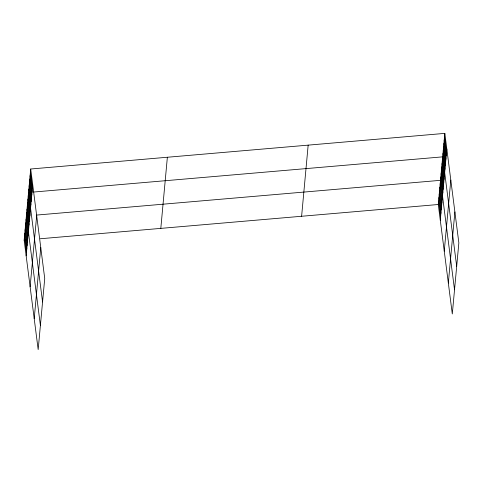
<?xml version="1.0" encoding="UTF-8"?>
<svg xmlns="http://www.w3.org/2000/svg" width="483" height="483" viewBox="0 0 483 483"><rect width="100%" height="100%" fill="white"/><g stroke="black" fill="none" stroke-linecap="round" stroke-linejoin="round"><path stroke-width="0.72" d="M30.701 169.008L44.726 278.492L38.175 349.62L24.15 240.142L30.701 169.008L444.825 133.38L458.85 242.858L452.299 313.992L438.274 204.508L444.825 133.38M26.167 255.869L32.717 184.741M30.127 286.811L36.678 215.678M34.215 318.683L40.765 247.556M160.809 228.381L167.366 157.253M301.615 216.269L308.166 145.135M440.291 220.242L446.841 149.108M444.251 251.178L450.802 180.05M448.333 283.05L454.889 211.922M32.192 192.168L28.539 192.482L42.564 301.966M33.653 192.041L442.663 156.854L456.689 266.332M30.031 215.641L26.378 215.955L40.403 325.433M36.611 215.074L440.502 180.328L454.527 289.806M24.15 240.142L27.803 239.828M40.228 238.759L438.274 204.508M444.517 136.731L446.534 152.465M444.209 140.088L446.226 155.816M443.901 143.439L445.912 159.173M443.587 146.79L445.604 162.523M443.279 150.147L445.296 165.874M442.971 153.497L444.988 169.231M442.356 160.205L444.372 175.939M442.048 163.562L444.058 179.29M441.734 166.913L443.75 182.646M441.426 170.264L443.442 185.997M441.118 173.62L443.134 189.348M440.81 176.971L442.826 192.705M440.182 183.781L442.199 199.509M439.862 187.235L441.879 202.969M439.548 190.688L441.559 206.422M439.228 194.148L441.245 209.876M438.908 197.601L440.925 213.329M438.594 201.055L440.605 216.789M30.393 172.365L32.409 188.092M30.085 175.715L32.101 191.449M29.777 179.072L31.793 194.8M29.469 182.423L31.48 198.157M29.155 185.774L31.172 201.508M28.847 189.131L30.864 204.858M28.231 195.838L30.248 211.566M27.923 199.189L29.94 214.923M27.616 202.546L29.626 218.274M27.302 205.897L29.318 221.631M26.994 209.248L29.01 224.981M26.686 212.605L28.702 228.332M26.058 219.409L28.074 235.143M25.744 222.868L27.754 238.596M25.424 226.322L27.44 242.055M25.104 229.775L27.12 245.509M24.784 233.229L26.8 248.962M24.47 236.688L26.48 252.416"/></g></svg>
